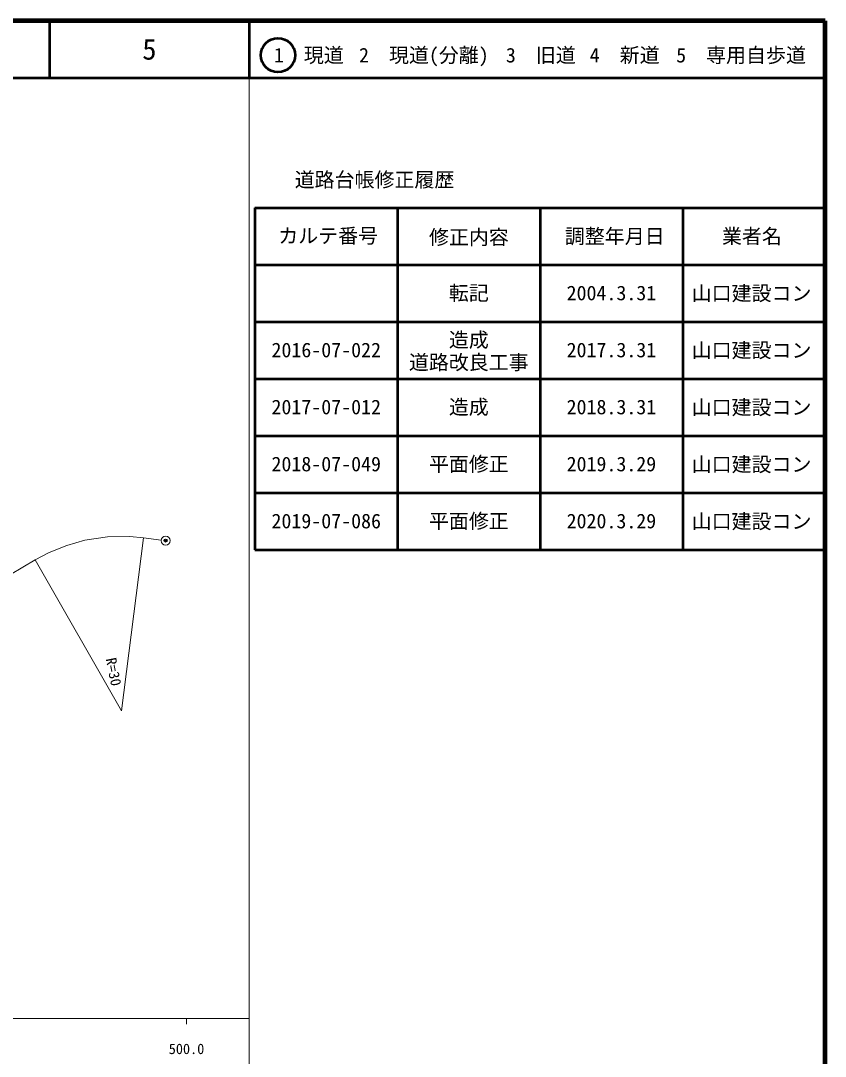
# Model space of a CAD drawing. Units: millimetres, scale not verified. Extents: x 40000 to 680000, y 20000 to 380000.
# Drawn here: x 538931 to 680000, y 198357 to 380000 of the extents above; entities that cross this region are included whole.
import ezdxf
from ezdxf.enums import TextEntityAlignment as Align

# ---------------------------------------------------------------- set-up
doc = ezdxf.new("R2010")
doc.units = ezdxf.units.MM
doc.header["$LTSCALE"] = 1000
doc.header["$PDMODE"] = 32
doc.header["$PDSIZE"] = 500
doc.linetypes.add('CHAIN', pattern=[18.5, 12, -1.5, 3.5, -1.5])
for name, color, linetype, lineweight in [('M-BMK', 2, 'CHAIN', 13), ('M-BMK-SRVR', 3, 'Continuous', 13), ('M-TTL', 2, 'Continuous', 140), ('M-TTL-BAND', 7, 'Continuous', 13), ('M-TTL-FRAM', 2, 'Continuous', 50), ('M-TTL-LINE', 7, 'Continuous', 50)]:
    doc.layers.add(name, color=color, linetype=linetype, lineweight=lineweight)
doc.layers.add('M-OTRS', color=6, linetype='Continuous')
doc.layers.add('M-TTL-TXT', color=7, linetype='Continuous')
doc.styles.add('ＭＳ ゴシック', font='')
doc.styles.get('ＭＳ ゴシック').set_extended_font_data('MS Gothic')

msp = doc.modelspace()

# ---------------------------------------------------------------- linework, layer by layer
at = {"layer": 'M-BMK'}
msp.add_lwpolyline([(563542, 288914), (560435, 289320), (558054, 289528), (554156, 289466), (550190, 288897), (546991, 287946), (543906, 286737), (541490, 285466), (526145, 276366), (524439, 275500), (521195, 274281), (516408, 273149), (513214, 272782), (508788, 272810), (505029, 273282), (501084, 274250), (492552, 276967), (486351, 278688), (481941, 280069), (478042, 280968), (473026, 281752), (469884, 282083)], dxfattribs=at)
at = {"layer": 'M-BMK-SRVR'}
for p in [(560435, 289320), (541490, 285466)]:
    msp.add_line(p, (556625, 258925), dxfattribs=at)
msp.add_circle((564335, 288810), 800, dxfattribs=at)
at = {"layer": 'M-OTRS'}
msp.add_point((564335, 288810), dxfattribs=at)
at = {"layer": 'M-TTL'}
for p, q in [((680000, 380000), (40000, 380000)), ((680000, 20000), (680000, 380000))]:
    msp.add_line(p, q, dxfattribs=at)
at = {"layer": 'M-TTL-BAND'}
for p, q in [((579000, 20000), (579000, 370000)), ((40000, 205000), (579000, 205000)), ((568000, 205000), (568000, 204000))]:
    msp.add_line(p, q, dxfattribs=at)
at = {"layer": 'M-TTL-FRAM'}
for p, q in [((580000, 347197), (580000, 287197)), ((580000, 347197), (680000, 347197)), ((580000, 287197), (680000, 287197))]:
    msp.add_line(p, q, dxfattribs=at)
at = {"layer": 'M-TTL-LINE'}
for p, q in [((543997, 380000), (543997, 370000)), ((579000, 380000), (579000, 370000)), ((40000, 370000), (680000, 370000)), ((605000, 347197), (605000, 287197)), ((630000, 347197), (630000, 287197)), ((655000, 347197), (655000, 287197)), ((580000, 337197), (680000, 337197)), ((580000, 327197), (680000, 327197)), ((580000, 317197), (680000, 317197)), ((580000, 307197), (680000, 307197)), ((580000, 297197), (680000, 297197))]:
    msp.add_line(p, q, dxfattribs=at)
msp.add_circle((584031, 373958), 3000, dxfattribs=at)

# ---------------------------------------------------------------- texts
at = {"layer": 'M-BMK-SRVR', "style": 'ＭＳ ゴシック'}
msp.add_text('R=30', height=1833, rotation=281.389, dxfattribs=at).set_placement((555718, 263353), align=Align.MIDDLE_RIGHT)
at = {"layer": 'M-TTL-BAND', "style": 'ＭＳ ゴシック'}
msp.add_text('500.0', height=1833, dxfattribs=at).set_placement((568000, 198195), align=Align.BOTTOM_CENTER)
at = {"layer": 'M-TTL-TXT', "style": 'ＭＳ ゴシック'}
for s, height, p in [('5', 3666, (561497, 375000)), ('1\u3000現道', 2566, (589448, 373958)), ('2\u3000現道(分離)', 2566, (609619, 373958)), ('3\u3000旧道', 2566, (630121, 373958)), ('4\u3000新道', 2566, (644824, 373958)), ('5\u3000専用自歩道', 2566, (665228, 373958)), ('道路台帳修正履歴', 2566, (600968, 352113)), ('カルテ番号', 2566, (592839, 342277)), ('修正内容', 2566, (617509, 342023)), ('調整年月日', 2566, (643089, 342197)), ('業者名', 2566, (667134, 342197)), ('転記', 2566, (617500, 332245)), ('2004.3.31', 2566, (642500, 332245)), ('山口建設コン', 2566, (667077, 332189)), ('造成', 2566, (617500, 324020)), ('2016-07-022', 2566, (592500, 322245)), ('2017.3.31', 2566, (642500, 322245)), ('山口建設コン', 2566, (667077, 322189)), ('道路改良工事', 2566, (617500, 320083)), ('2017-07-012', 2566, (592500, 312245)), ('造成', 2566, (617500, 312245)), ('2018.3.31', 2566, (642500, 312245)), ('山口建設コン', 2566, (667077, 312189)), ('2018-07-049', 2566, (592500, 302245)), ('平面修正', 2566, (617500, 302245)), ('2019.3.29', 2566, (642500, 302245)), ('山口建設コン', 2566, (667077, 302189)), ('2019-07-086', 2566, (592500, 292245)), ('平面修正', 2566, (617500, 292245)), ('2020.3.29', 2566, (642500, 292245)), ('山口建設コン', 2566, (667077, 292189))]:
    msp.add_text(s, height=height, dxfattribs=at).set_placement(p, align=Align.MIDDLE_CENTER)

doc.saveas('drawing.dxf')
